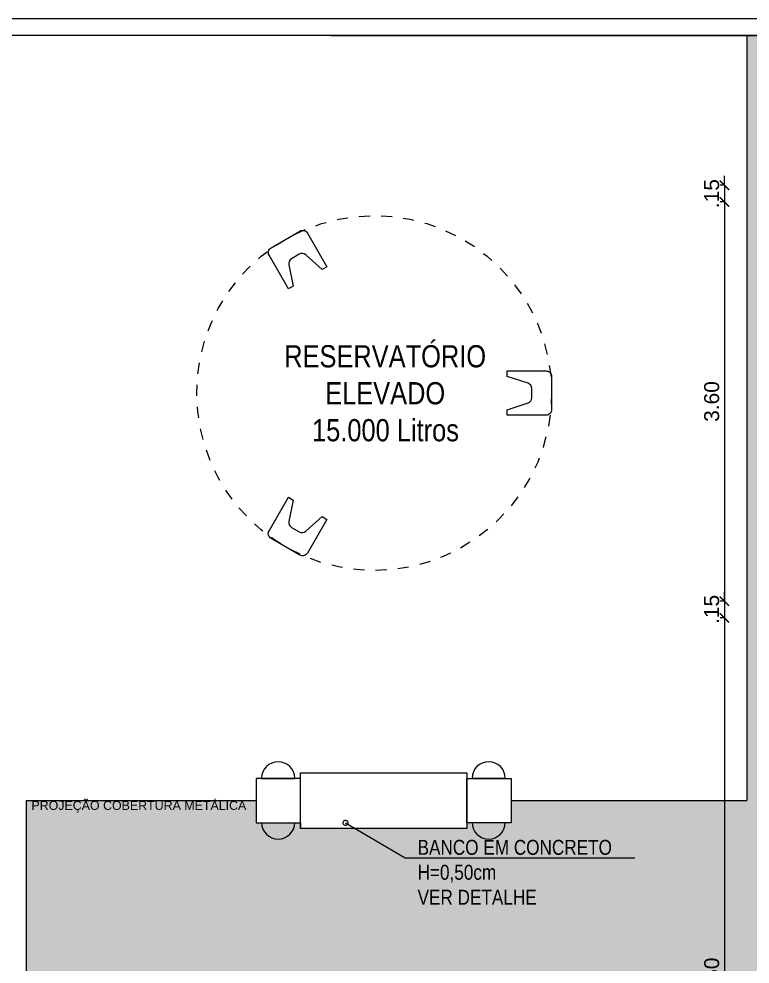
# Model space of a CAD drawing. Header units: inches. Extents: x 44782 to 44933, y 6798 to 6838.
# Drawn here: x 44798.15 to 44804.74, y 6827.86 to 6836.38 of the extents above; entities that cross this region are included whole.
import ezdxf
from ezdxf import colors
from ezdxf.entities.mleader import LeaderData, LeaderLine
from ezdxf.math import Vec2, Vec3

# ---------------------------------------------------------------- set-up
doc = ezdxf.new("R2010")
doc.units = ezdxf.units.IN
doc.header["$MEASUREMENT"] = 0
doc.linetypes.add('HIDDEN2', pattern=[0.1875, 0.125, -0.0625])
doc.layers.get('Defpoints').update_dxf_attribs({"color": 250})
for name, color, linetype in [('_Arq-Texto2', 2, 'Continuous'), ('H. PAVER CINZA 1', 252, 'Continuous'), ('MURO', 2, 'Continuous'), ('PONTO DENTISTA', 7, 'Continuous'), ('TEXTO01', 7, 'Continuous')]:
    doc.layers.add(name, color=color, linetype=linetype)
doc.layers.add('at_Entity', color=7, linetype='Continuous', lineweight=9)
doc.layers.add('at_Text', color=7, linetype='Continuous', lineweight=9)
doc.styles.add('0.20 - Texto Pequeno', font='ARIALN.TTF', dxfattribs={"height": 0.002})
doc.styles.add('ARIAL', font='ARIALN.TTF', dxfattribs={"height": 0.18})
doc.styles.add('Fonte 02', font='ARIALUNI.TTF')
doc.styles.get("Standard").update_dxf_attribs({"font": 'txt.shx', "height": 0.18})
doc.dimstyles.new('Esc 1-75', dxfattribs={"dimscale": 0.75, "dimtxt": 0.18, "dimasz": 0.1125, "dimexe": 0.05, "dimexo": 0.05, "dimgap": 0.06, "dimtad": 1, "dimzin": 4, "dimdsep": 46, "dimtxsty": 'Fonte 02', "dimblk": 'ARCHTICK', "dimcen": 0, "dimclrd": 250, "dimclre": 250, "dimadec": 0, "dimazin": 1, "dimtfac": 1, "dimtix": 1, "dimtmove": 1, "dimatfit": 3, "dimldrblk": 'ARCHTICK', "dimfxl": 0, "dimarcsym": 0})

# ---------------------------------------------------------------- blocks, each defined once
blk = doc.blocks.new('_DotSmall')
at = {"color": 0, "linetype": 'ByBlock', "const_width": 0.5}
blk.add_lwpolyline([(-0.0625, 0, 1), (0.0625, 0, 1)], format="xyb", close=True, dxfattribs=at)
blk = doc.blocks.new('_ARCHTICK')
at = {"color": 0, "linetype": 'ByBlock', "const_width": 0.15}
blk.add_lwpolyline([(-0.5, -0.5), (0.5, 0.5)], dxfattribs=at)
blk = doc.blocks.new('*D195')
at = {"layer": 'at_Text', "color": 250, "lineweight": -2, "transparency": 16777216}
for p, q in [((44804.5119, 6834.8784), (44804.5119, 6834.9628)), ((44804.5119, 6834.8784), (44804.4744, 6834.8784)), ((44804.5119, 6834.8784), (44804.5119, 6834.7281)), ((44804.5119, 6834.7281), (44804.4744, 6834.7281)), ((44804.5119, 6834.7281), (44804.5119, 6834.6438))]:
    blk.add_line(p, q, dxfattribs=at)
at = {"layer": 'Defpoints', "color": 0, "transparency": 16777216}
for p in [(44804.5119, 6834.8784), (44804.5119, 6834.7281), (44804.5119, 6834.7281)]:
    blk.add_point(p, dxfattribs=at)
at = {"layer": 'at_Text', "color": 250, "lineweight": -2, "transparency": 16777216, "xscale": 0.084375, "yscale": 0.084375, "zscale": 0.084375}
for p, rotation in [((44804.5119, 6834.8784), 270), ((44804.5119, 6834.7281), 90)]:
    blk.add_blockref('_ARCHTICK', p, dxfattribs=dict(at, rotation=rotation))
at = {"layer": 'at_Text', "color": 0, "transparency": 16777216, "insert": (44804.3979, 6834.8033), "char_height": 0.135, "attachment_point": 5, "rotation": 90, "style": 'Fonte 02'}
blk.add_mtext('.15', dxfattribs=at)
blk = doc.blocks.new('*D196')
at = {"layer": 'at_Text', "color": 250, "lineweight": -2, "transparency": 16777216}
for p, q in [((44804.5119, 6834.7281), (44804.4744, 6834.7281)), ((44804.5119, 6834.7281), (44804.5119, 6831.1287)), ((44804.5119, 6831.1287), (44804.4744, 6831.1287))]:
    blk.add_line(p, q, dxfattribs=at)
at = {"layer": 'Defpoints', "color": 0, "transparency": 16777216}
for p in [(44804.5119, 6834.7281), (44804.5119, 6831.1287), (44804.5119, 6831.1287)]:
    blk.add_point(p, dxfattribs=at)
at = {"layer": 'at_Text', "color": 250, "lineweight": -2, "transparency": 16777216, "xscale": 0.084375, "yscale": 0.084375, "zscale": 0.084375}
for p, rotation in [((44804.5119, 6834.7281), 90), ((44804.5119, 6831.1287), 270)]:
    blk.add_blockref('_ARCHTICK', p, dxfattribs=dict(at, rotation=rotation))
at = {"layer": 'at_Text', "color": 0, "transparency": 16777216, "insert": (44804.3979, 6832.9284), "char_height": 0.135, "attachment_point": 5, "rotation": 90, "style": 'Fonte 02'}
blk.add_mtext('3.60', dxfattribs=at)
blk = doc.blocks.new('*D197')
at = {"layer": 'at_Text', "color": 250, "lineweight": -2, "transparency": 16777216}
for p, q in [((44804.5119, 6831.1287), (44804.5119, 6831.2131)), ((44804.5119, 6831.1287), (44804.4744, 6831.1287)), ((44804.5119, 6831.1287), (44804.5119, 6830.9785)), ((44804.5119, 6830.9785), (44804.4744, 6830.9785)), ((44804.5119, 6830.9785), (44804.5119, 6830.8941))]:
    blk.add_line(p, q, dxfattribs=at)
at = {"layer": 'Defpoints', "color": 0, "transparency": 16777216}
for p in [(44804.5119, 6831.1287), (44804.5119, 6830.9785), (44804.5119, 6830.9785)]:
    blk.add_point(p, dxfattribs=at)
at = {"layer": 'at_Text', "color": 250, "lineweight": -2, "transparency": 16777216, "xscale": 0.084375, "yscale": 0.084375, "zscale": 0.084375}
for p, rotation in [((44804.5119, 6831.1287), 270), ((44804.5119, 6830.9785), 90)]:
    blk.add_blockref('_ARCHTICK', p, dxfattribs=dict(at, rotation=rotation))
at = {"layer": 'at_Text', "color": 0, "transparency": 16777216, "insert": (44804.3979, 6831.0536), "char_height": 0.135, "attachment_point": 5, "rotation": 90, "style": 'Fonte 02'}
blk.add_mtext('.15', dxfattribs=at)
blk = doc.blocks.new('*D198')
at = {"layer": 'at_Text', "color": 250, "lineweight": -2, "transparency": 16777216}
for p, q in [((44804.5119, 6830.9785), (44804.4744, 6830.9785)), ((44804.5119, 6830.9785), (44804.5119, 6824.4821)), ((44804.5494, 6824.4821), (44804.4744, 6824.4821))]:
    blk.add_line(p, q, dxfattribs=at)
at = {"layer": 'Defpoints', "color": 0, "transparency": 16777216}
for p in [(44804.5119, 6830.9785), (44804.5119, 6824.4821), (44804.6625, 6824.4821)]:
    blk.add_point(p, dxfattribs=at)
at = {"layer": 'at_Text', "color": 250, "lineweight": -2, "transparency": 16777216, "xscale": 0.084375, "yscale": 0.084375, "zscale": 0.084375}
for p, rotation in [((44804.5119, 6830.9785), 90), ((44804.5119, 6824.4821), 270)]:
    blk.add_blockref('_ARCHTICK', p, dxfattribs=dict(at, rotation=rotation))
at = {"layer": 'at_Text', "color": 0, "transparency": 16777216, "insert": (44804.3979, 6827.7303), "char_height": 0.135, "attachment_point": 5, "rotation": 90, "style": 'Fonte 02'}
blk.add_mtext('6.50', dxfattribs=at)
blk = doc.blocks.new('*U295')
at = {"color": 4}
blk.add_lwpolyline([(-0.2, -0.2), (-0.2, -0.15), (-0.0127, -0.0885, 0.324141), (0.0218, -0.041), (0.0218, 0.041, 0.324141), (-0.0127, 0.0885), (-0.2, 0.15), (-0.2, 0.2), (0.15, 0.2, -0.414214), (0.2, 0.15), (0.2, -0.15, -0.414214), (0.15, -0.2)], format="xyb", close=True, dxfattribs=at)
blk = doc.blocks.new('*U296')
at = {"color": 0, "linetype": 'ByBlock', "lineweight": -2}
for p, rotation in [((48017.5204, -8883.5189), 120), ((48017.5204, -8885.9438), 240)]:
    blk.add_blockref('*U295', p, dxfattribs=dict(at, rotation=rotation))
blk.add_blockref('*U295', (48019.6204, -8884.7313), dxfattribs=at)

msp = doc.modelspace()

# ---------------------------------------------------------------- hatches: boundary and pattern name
at = {"layer": 'H. PAVER CINZA 1'}
for points in [[(44814.2102, 6836.2284), (44804.7133, 6836.2284), (44804.7133, 6830.4791), (44804.7133, 6825.0302), (44793.3162, 6825.0302), (44793.3162, 6816.0327), (44793.8156, 6816.0327), (44793.8156, 6815.8824), (44793.3162, 6815.8824), (44793.3162, 6814.3843), (44804.5631, 6814.3843), (44804.5631, 6809.4856), (44805.0625, 6809.4856), (44805.0625, 6813.3834), (44806.713, 6813.3834), (44806.713, 6814.8837), (44793.8156, 6814.8837), (44793.8156, 6818.682), (44795.3645, 6818.682), (44795.3645, 6820.6817), (44793.8156, 6820.6817), (44793.8156, 6824.4821), (44805.2127, 6824.4821), (44805.2127, 6830.9785), (44805.2127, 6834.8784), (44813.7108, 6834.8784), (44813.7108, 6826.431), (44810.8605, 6826.431), (44810.8605, 6824.4821), (44826.9553, 6824.4821), (44826.9553, 6818.682), (44826.9553, 6815.4233), (44827.4568, 6815.4233), (44827.4568, 6825.0302), (44814.2102, 6825.0302)], [(44804.7133, 6829.3301), (44802.5888, 6829.3301), (44802.5888, 6829.1301), (44802.1888, 6829.1301), (44802.1888, 6829.0793), (44800.6886, 6829.0793), (44800.6886, 6829.1301), (44800.2886, 6829.1301), (44800.2886, 6829.3301), (44798.2149, 6829.3301), (44798.2149, 6825.0302), (44804.7133, 6825.0302)]]:
    msp.add_hatch(color=256, dxfattribs=at).paths.add_polyline_path(points)

# ---------------------------------------------------------------- linework, layer by layer
at = {"linetype": 'HIDDEN2', "ltscale": 0.05}
msp.add_circle((44801.3543, 6833.0045), 1.6, dxfattribs=at)
at = {"layer": 'at_Entity', "color": 252, "true_color": 0x989898}
for p, q in [((44800.9636, 6836.2284), (44814.2102, 6836.2284)), ((44804.7133, 6830.4791), (44804.7133, 6829.3491)), ((44800.2886, 6829.2803), (44800.2886, 6829.1301)), ((44800.2886, 6829.2803), (44800.2886, 6829.1301)), ((44802.5888, 6829.2803), (44802.5888, 6829.1301)), ((44800.6886, 6829.1301), (44800.6886, 6829.0793)), ((44800.6886, 6829.1301), (44800.6886, 6829.0793)), ((44802.1888, 6829.1301), (44802.1888, 6829.0793))]:
    msp.add_line(p, q, dxfattribs=at)
at = {"layer": 'at_Entity', "color": 0}
for p, q in [((44804.7133, 6836.2284), (44804.7133, 6829.3301)), ((44800.6886, 6829.0793), (44800.6886, 6829.5808)), ((44800.6886, 6829.5808), (44802.1888, 6829.5808)), ((44802.1888, 6829.5808), (44802.1888, 6829.0793)), ((44800.6886, 6829.53), (44800.2886, 6829.53)), ((44800.2886, 6829.53), (44800.2886, 6829.1301)), ((44800.6886, 6829.53), (44800.2886, 6829.53)), ((44800.2886, 6829.53), (44800.2886, 6829.1301)), ((44800.6886, 6829.1301), (44800.6886, 6829.53)), ((44800.6886, 6829.1301), (44800.6886, 6829.53)), ((44802.1888, 6829.53), (44802.5888, 6829.53)), ((44802.1888, 6829.1301), (44802.1888, 6829.53)), ((44802.5888, 6829.53), (44802.5888, 6829.1301)), ((44798.2149, 6829.3301), (44800.2886, 6829.3301)), ((44798.2149, 6829.3301), (44798.2149, 6825.0302)), ((44802.5888, 6829.3301), (44804.7133, 6829.3301)), ((44800.2886, 6829.1301), (44800.6886, 6829.1301)), ((44800.2886, 6829.1301), (44800.6886, 6829.1301)), ((44802.5888, 6829.1301), (44802.1888, 6829.1301)), ((44802.1888, 6829.0793), (44800.6886, 6829.0793))]:
    msp.add_line(p, q, dxfattribs=at)
at = {"layer": 'at_Entity', "color": 150, "true_color": 0x007fff}
for p, q in [((44800.3394, 6829.53), (44800.6378, 6829.53)), ((44802.538, 6829.53), (44802.2375, 6829.53)), ((44800.3394, 6829.1301), (44800.6378, 6829.1301)), ((44802.538, 6829.1301), (44802.2375, 6829.1301))]:
    msp.add_line(p, q, dxfattribs=at)
for centre, start, end in [((44800.4886, 6829.5311), 90, 180), ((44800.4886, 6829.5311), 360, 90), ((44802.3867, 6829.5311), 90.00275, 180), ((44802.3867, 6829.5311), 0.00549, 90.00275), ((44800.4886, 6829.1311), 180.00549, 270.00275), ((44800.4886, 6829.1311), 270.00275, 0), ((44802.3867, 6829.1311), 180, 270), ((44802.3867, 6829.1311), 270, 0)]:
    msp.add_arc(centre, 0.1492, start, end, dxfattribs=at)
at = {"layer": 'MURO'}
for p, q in [((44830.6055, 6836.3787), (44785.3153, 6836.3787)), ((44830.4553, 6836.2284), (44785.4655, 6836.2284))]:
    msp.add_line(p, q, dxfattribs=at)

# ---------------------------------------------------------------- block references
at = {"color": 250}
msp.add_blockref('*U296', (-3216.866, 15717.7358), dxfattribs=at)

# ---------------------------------------------------------------- texts
at = {"layer": '_Arq-Texto2', "insert": (44799.0915, 6833.4365), "char_height": 0.2, "width": 4.696024, "attachment_point": 1, "style": '0.20 - Texto Pequeno'}
msp.add_mtext('\\pi1.45156;RESERVATÓRIO\\P\\pi1.82086;ELEVADO\\P\\pi1.70231;15.000 Litros', dxfattribs=at)
at = {"layer": 'TEXTO01', "lineweight": 9, "insert": (44798.2636, 6829.3259), "char_height": 0.08, "attachment_point": 1}
msp.add_mtext_dynamic_manual_height_columns('{\\fArial|b0|i0|c0|p34;PROJEÇÃO COBERTURA METÁLICA}', width=2.174676, gutter_width=1, heights=[0], dxfattribs=at)

# ---------------------------------------------------------------- dimensions: what is measured, and where the dimension line sits
at = {"layer": 'at_Text'}
for base, p1, p2, picture, middle in [((44804.5119, 6834.7281), (44804.5119, 6834.8784), (44804.5119, 6834.7281), '*D195', (44804.3979, 6834.8033)), ((44804.5119, 6831.1287), (44804.5119, 6834.7281), (44804.5119, 6831.1287), '*D196', (44804.3979, 6832.9284)), ((44804.5119, 6830.9785), (44804.5119, 6831.1287), (44804.5119, 6830.9785), '*D197', (44804.3979, 6831.0536)), ((44804.5119, 6824.4821), (44804.5119, 6830.9785), (44804.6625, 6824.4821), '*D198', (44804.3979, 6827.7303))]:
    dim = msp.add_linear_dim(base=base, p1=p1, p2=p2, angle=90, dimstyle='Esc 1-75', dxfattribs=at)
    dim.commit()
    dim.dimension.update_dxf_attribs({"geometry": picture, "text_midpoint": middle})

# ---------------------------------------------------------------- leaders
at = {"layer": 'PONTO DENTISTA'}
ml = msp.add_multileader_mtext('Standard', dxfattribs=at)
ml.set_content('BANCO EM CONCRETO\\PH=0,50cm\\PVER DETALHE', color=256, style='ARIAL')
ml.set_leader_properties()
ml.set_arrow_properties(name='DOTSMALL')
ml.build(insert=Vec2(0, 0))
ml.multileader.update_dxf_attribs({"text_left_attachment_type": 6, "text_right_attachment_type": 6, "dogleg_length": 0.05, "arrow_head_size": 0.09, "scale": 0.75})
ctx = ml.context
ctx.base_point, ctx.scale, ctx.char_height, ctx.arrow_head_size, ctx.landing_gap_size, ctx.plane_origin = Vec3(44801.6706, 6828.8136), 0.75, 0.135, 0.09, 0.075, Vec3(44801.0953, 6829.129)
ctx.left_attachment, ctx.right_attachment = 6, 6
notes = []
notes.append((ctx, [(0, (1, 1, 0), (44801.6331, 6828.8136), (1, 0), 0.0375, [(0, [(44801.0953, 6829.129)], 0, [])])]))
ctx.mtext.insert, ctx.mtext.flow_direction = Vec3(44801.7456, 6828.9756), 5
for ctx, leaders in notes:
    for number, flags, end, landing, length, lines in leaders:
        leader = LeaderData()
        leader.index, (leader.has_last_leader_line, leader.has_dogleg_vector, leader.attachment_direction) = number, flags
        leader.last_leader_point, leader.dogleg_vector, leader.dogleg_length = Vec3(end), Vec3(landing), length
        for number, points, colour, breaks in lines:
            line = LeaderLine()
            line.index, line.vertices, line.color, line.breaks = number, Vec3.list(points), colors.encode_raw_color(colour), breaks
            leader.lines.append(line)
        ctx.leaders.append(leader)

doc.saveas('drawing.dxf')
